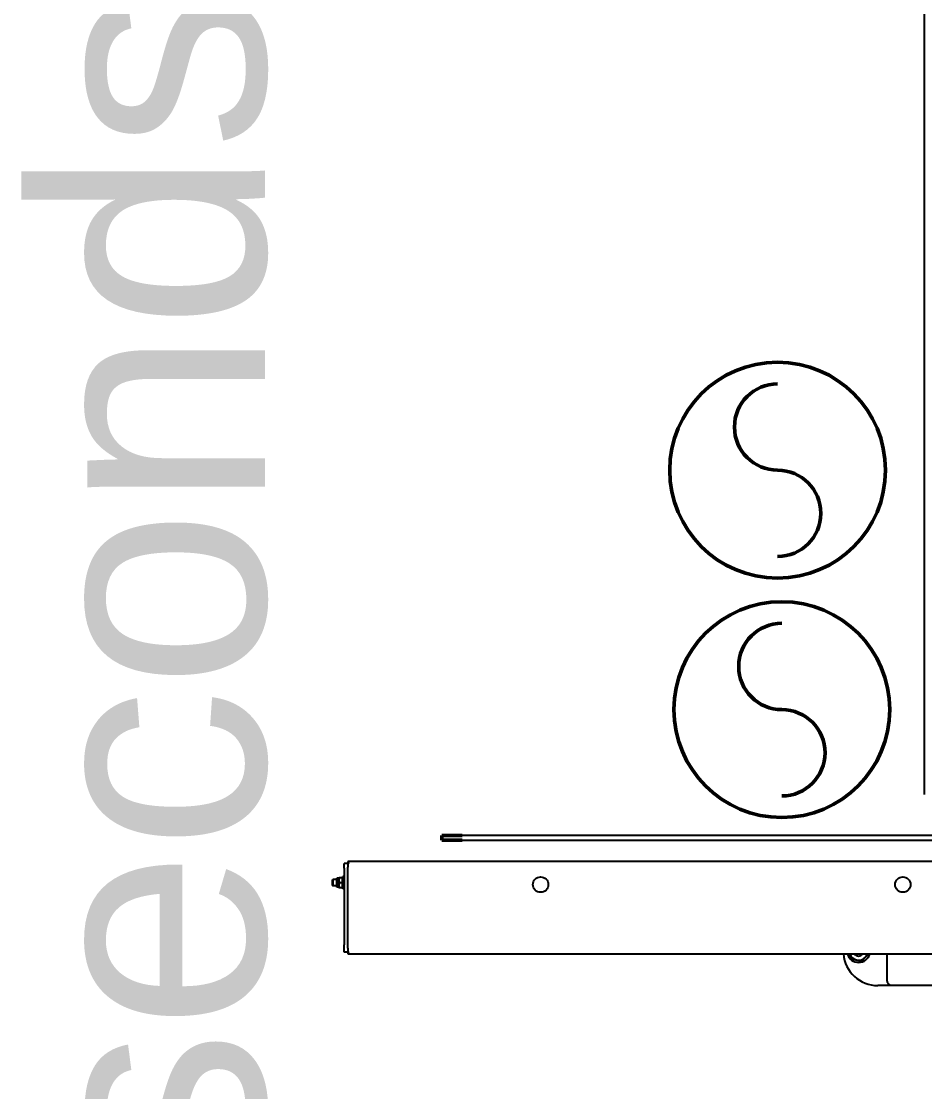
# Model space of a CAD drawing. Extents: x -3873 to 164127, y 7129 to 96529.
# Drawn here: x 52440 to 53612, y 46593 to 47981 of the extents above; entities that cross this region are included whole.
import ezdxf

# ---------------------------------------------------------------- set-up
doc = ezdxf.new("R2010")
doc.units = 0
for name, color, linetype in [('CONSUMPTION', 1, 'CONTINUOUS'), ('KROMEKA', 1, 'CONTINUOUS'), ('TEXT', 3, 'CONTINUOUS')]:
    doc.layers.add(name, color=color, linetype=linetype)
for name, color, linetype, lineweight in [('LAYOUT Kromeka', 1, 'CONTINUOUS', 5), ('Sketch Geometry (ISO)', 7, 'CONTINUOUS', 25), ('Visible (ISO)', 7, 'CONTINUOUS', 50)]:
    doc.layers.add(name, color=color, linetype=linetype, lineweight=lineweight)
doc.layers.get('CONSUMPTION').off()
doc.styles.add('050_100', font='arial.ttf', dxfattribs={"height": 500})

# ---------------------------------------------------------------- blocks, each defined once
blk = doc.blocks.new('Motor')
at = {"layer": 'Sketch Geometry (ISO)', "color": 1, "lineweight": 50, "true_color": 0xff0000}
blk.add_circle((0, 0), 2, dxfattribs=at)
for centre, start, end in [((0.8, 0), 0, 180), ((-0.8, 0), 180, 0)]:
    blk.add_arc(centre, 0.8, start, end, dxfattribs=at)
blk = doc.blocks.new('KD21-ara_yolma-64')
at = {"layer": 'KROMEKA', "color": 0}
for p, q in [((228.7, 1502.1), (228, 1501.7)), ((228, 1501.1), (228, 1501.7)), ((228, 1497.6), (228, 1501.1)), ((228.7, 1504.6), (240.3, 1504.6)), ((228.7, 1502.1), (228.7, 1504.6)), ((228.7, 1502.1), (240.3, 1502.1)), ((231, 1510), (230.5, 1509.5)), ((238.5, 1509.5), (230.5, 1509.5)), ((230.5, 1504.6), (230.5, 1509.5)), ((231, 1510), (238, 1510)), ((234.5, 1497.6), (234.5, 1501.1)), ((238, 1510), (238.5, 1509.5)), ((238.5, 1504.6), (238.5, 1509.5)), ((240.3, 1502.1), (240.3, 1504.6)), ((240.3, 1502.1), (241, 1501.7)), ((241, 1501.7), (241, 1501.1)), ((241, 1497.6), (241, 1501.1)), ((142, 1490), (142, -760)), ((143.2, 1490), (142, 1490)), ((145.3, 1490), (143.2, 1490)), ((144.5, 1495), (154, 1495)), ((144.5, 1490), (144.5, 1495)), ((149.4, 1490), (145.3, 1490)), ((149.4, 1490), (254.6, 1490)), ((253.5, 1495), (154, 1495)), ((226.5, 1496.6), (242.5, 1496.6)), ((226.5, 1495), (226.5, 1496.6)), ((228.7, 1496.6), (228, 1497)), ((240.3, 1496.6), (241, 1497)), ((242.5, 1495), (242.5, 1496.6)), ((253.5, 1495), (259.5, 1495)), ((258.7, 1490), (254.6, 1490)), ((258.7, 1490), (260.8, 1490)), ((259.5, 1490), (259.5, 1495)), ((262, 1490), (260.8, 1490)), ((262, -760), (262, 1490)), ((289.5, 1341.7), (289.5, 643.5)), ((295.5, 636), (295.5, 1341.7)), ((101, 783.5), (101, 802.4)), ((101, 597.9), (101, 783.5)), ((107.4, 790.3), (142, 790.3)), ((349, 742), (2273.5, 742)), ((349, 742), (349, 741.8))]:
    blk.add_line(p, q, dxfattribs=at)
for centre in [(232, 1240), (232, 770)]:
    blk.add_circle(centre, 10, dxfattribs=at)
for centre, radius, start, end in [((146, 802.4), 45, 95.0997, 180), ((146, 827.4), 15, 105.466, 254.534), ((146, 827.4), 12, 109.4712, 167.23), ((146, 827.4), 12, 167.23, 227.23), ((146, 827.4), 6.77, 126.1973, 233.8027), ((146, 827.4), 12, 227.23, 250.5288)]:
    blk.add_arc(centre, radius, start, end, dxfattribs=at)
for points, weights in [([(234.5, 1501.1), (231.3, 1502.2), (228, 1501.1)], [1, 1.15470053838, 1]), ([(241, 1501.1), (237.8, 1502.2), (234.5, 1501.1)], [1, 1.15470053838, 1]), ([(228, 1497.6), (231.3, 1496.5), (234.5, 1497.6)], [1, 1.15470053838, 1]), ([(234.5, 1497.6), (237.8, 1496.5), (241, 1497.6)], [1, 1.15470053838, 1]), ([(135.8, 836.8), (135, 833.2), (134.3, 830.1)], [1, 1.0379548495, 1]), ([(142, 838.7), (139.1, 837.8), (135.8, 836.8)], [1.00494431998, 1.03529649917, 1]), ([(134.3, 830.1), (133.6, 826.9), (132.8, 823.3)], [1, 1.0379548495, 1]), ([(132.8, 823.3), (135.5, 820.8), (137.9, 818.6)], [1, 1.0379548495, 1]), ([(137.9, 818.6), (139.8, 816.8), (142, 814.8)], [1, 1.03148906548, 1.01072861566])]:
    blk.add_rational_spline(points, weights, degree=2, dxfattribs=at)
for points, knots in [([(143.2, 1490), (143.2, 1489.9), (143.2, 1489.9), (143.3, 1489.7), (143.3, 1489.7), (143.3, 1489.6), (143.3, 1489.5), (143.4, 1489.3), (143.5, 1489.3), (143.7, 1489.1), (143.8, 1489.1), (144.1, 1489), (144.3, 1489), (144.6, 1489.1), (144.7, 1489.1), (144.9, 1489.3), (145, 1489.4), (145.2, 1489.5), (145.2, 1489.6), (145.3, 1489.7), (145.3, 1489.8), (145.3, 1489.9), (145.3, 1490), (145.3, 1490)], [0, 0, 0, 0, 0.0158145, 0.0158145, 0.0263941, 0.0263941, 0.0394621, 0.0394621, 0.0616368, 0.0616368, 0.0927181, 0.0927181, 0.131934, 0.131934, 0.1548303, 0.1548303, 0.1801514, 0.1801514, 0.1967679, 0.1967679, 0.2070128, 0.2070128, 0.2218157, 0.2218157, 0.2218157, 0.2218157]), ([(258.7, 1490), (258.7, 1489.9), (258.7, 1489.9), (258.7, 1489.7), (258.7, 1489.7), (258.8, 1489.6), (258.8, 1489.5), (259, 1489.4), (259.1, 1489.3), (259.3, 1489.1), (259.4, 1489.1), (259.6, 1489), (259.7, 1489), (260, 1489), (260.1, 1489), (260.3, 1489.1), (260.4, 1489.2), (260.6, 1489.4), (260.7, 1489.5), (260.7, 1489.6), (260.7, 1489.7), (260.8, 1489.8), (260.8, 1489.8), (260.8, 1489.9), (260.8, 1490), (260.8, 1490)], [0, 0, 0, 0, 0.0158145, 0.0158145, 0.0263941, 0.0263941, 0.0394621, 0.0394621, 0.0602581, 0.0602581, 0.084575, 0.084575, 0.1060741, 0.1060741, 0.1288015, 0.1288015, 0.161467, 0.161467, 0.1807716, 0.1807716, 0.1920704, 0.1920704, 0.198627, 0.198627, 0.2054676, 0.2054676, 0.2054676, 0.2054676]), ([(101, 783.5), (101, 785.4), (101.9, 787.3), (103.3, 788.6), (104.5, 789.6), (105.9, 790.2), (107.4, 790.3)], [0, 0, 0, 0, 0.880352, 0.880352, 0.880352, 1.570796, 1.570796, 1.570796, 1.570796])]:
    blk.add_open_spline(points, degree=3, knots=knots, dxfattribs=at)
at = {"layer": 'Visible (ISO)'}
for p, q in [((289.5, 1341.7), (289.5, 1368.3)), ((289.5, 1368.3), (295.5, 1368.3)), ((295.5, 1368.3), (295.5, 1341.7))]:
    blk.add_line(p, q, dxfattribs=at)
at = {"layer": 'CONSUMPTION', "xscale": 70, "yscale": 70, "zscale": 70}
for p in [(769.6, 932.5), (459, 927)]:
    blk.add_blockref('Motor', p, dxfattribs=at)

msp = doc.modelspace()

# ---------------------------------------------------------------- block references
at = {"layer": 'LAYOUT Kromeka', "ltscale": 20, "rotation": 89.99999999999999}
msp.add_blockref('KD21-ara_yolma-64', (54353.5, 46629.4), dxfattribs=at)

# ---------------------------------------------------------------- texts
at = {"layer": 'TEXT', "color": 1, "linetype": 'Continuous', "insert": (52455.8, 42155.4), "char_height": 300, "attachment_point": 1, "rotation": 90, "style": '050_100'}
msp.add_mtext_dynamic_manual_height_columns('SCALDING TIME: 109 seconds @5000 bph ', width=15274.475, gutter_width=2500, heights=[0], dxfattribs=at)

doc.saveas('drawing.dxf')
